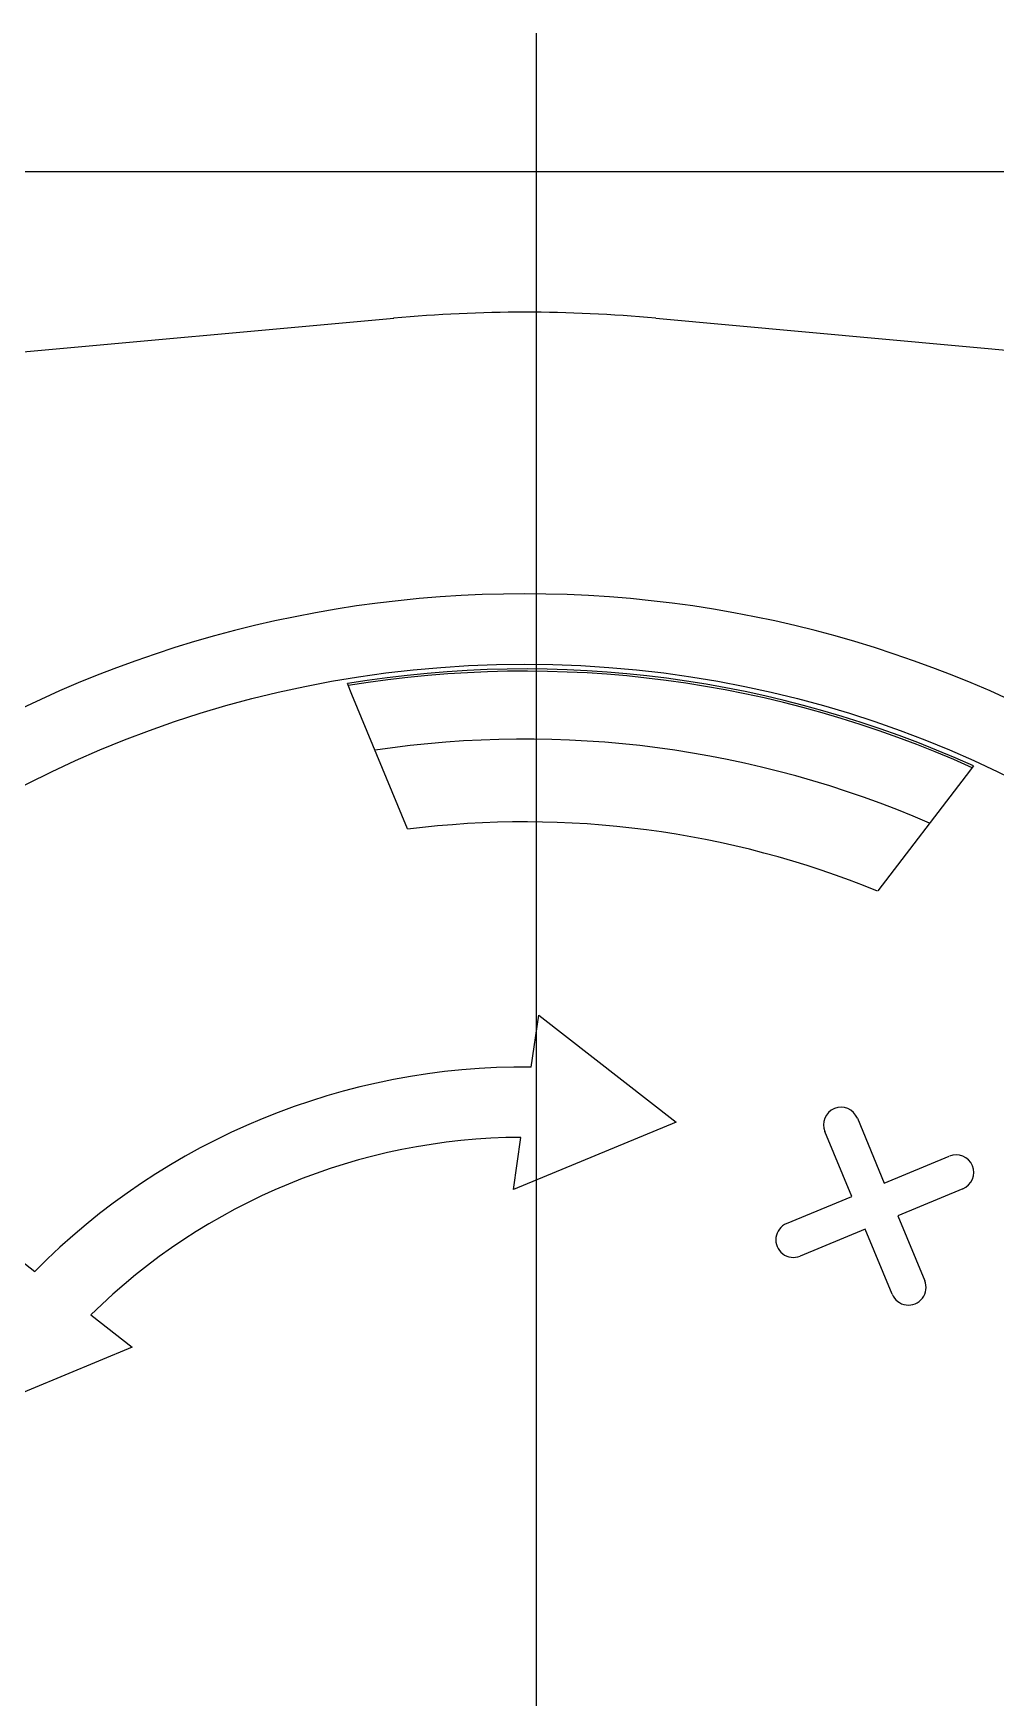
# Model space of a CAD drawing. Extents: x 55 to 320, y 62 to 485.
# Drawn here: x 77.3 to 90.97, y 104.55 to 128.19 of the extents above; entities that cross this region are included whole.
import ezdxf

# ---------------------------------------------------------------- set-up
doc = ezdxf.new("R2010")
doc.units = 0
doc.header["$MEASUREMENT"] = 0
doc.linetypes.add('CENTER', pattern=[50.8, 31.75, -6.35, 6.35, -6.35])
doc.layers.get('0').update_dxf_attribs({"linetype": 'CONTINUOUS'})
doc.layers.add('FR_QBM1_G14_40U', color=7, linetype='CONTINUOUS')

msp = doc.modelspace()

# ---------------------------------------------------------------- linework, layer by layer
at = {"linetype": 'CENTER'}
msp.add_line((84.443, 128.189), (84.443, 62.243), dxfattribs=at)
at = {"layer": 'FR_QBM1_G14_40U', "color": 5, "linetype": 'Continuous'}
for p, q in [((75.279, 126.227), (93.279, 126.227)), ((73.984, 123.374), (82.418, 124.143)), ((86.14, 124.143), (94.574, 123.374)), ((81.826, 118.796), (81.761, 118.953)), ((82.615, 116.889), (81.826, 118.796)), ((90.652, 117.782), (90.549, 117.647)), ((90.549, 117.647), (89.292, 116.01)), ((84.371, 113.504), (84.478, 114.241)), ((84.478, 114.241), (86.428, 112.723)), ((86.428, 112.723), (84.118, 111.767)), ((88.922, 111.664), (88.54, 112.588)), ((89.002, 112.779), (89.384, 111.855)), ((84.118, 111.767), (84.225, 112.505)), ((89.384, 111.855), (90.308, 112.238)), ((87.998, 111.281), (88.922, 111.664)), ((90.5, 111.776), (89.576, 111.393)), ((89.576, 111.393), (89.958, 110.469)), ((89.114, 111.202), (88.19, 110.819)), ((89.496, 110.278), (89.114, 111.202)), ((76.757, 111.042), (77.323, 110.602)), ((78.118, 109.983), (78.707, 109.525)), ((78.707, 109.525), (76.397, 108.568))]:
    msp.add_line(p, q, dxfattribs=at)
msp.add_circle((84.279, 103.727), 15.5, dxfattribs=at)
for centre, radius, start, end in [((84.279, 103.727), 20.5, 84.7905, 95.2095), ((84.279, 103.727), 16.5, 24.62, 155.38), ((84.279, 103.727), 15.432, 65.6085, 99.3915), ((84.279, 103.727), 15.401, 65.636, 99.364), ((84.279, 103.727), 14.436, 66.5309, 98.4691), ((84.279, 103.727), 13.26, 67.7965, 97.2035), ((84.264, 103.755), 9.749, 89.3716, 135.3922), ((88.771, 112.683), 0.25, 22.5, 202.5), ((84.264, 103.755), 8.75, 90.2515, 134.6208), ((90.404, 112.007), 0.25, 292.5, 112.5), ((88.094, 111.05), 0.25, 112.5, 292.5), ((89.727, 110.374), 0.25, 202.5, 22.5)]:
    msp.add_arc(centre, radius, start, end, dxfattribs=at)

doc.saveas('drawing.dxf')
